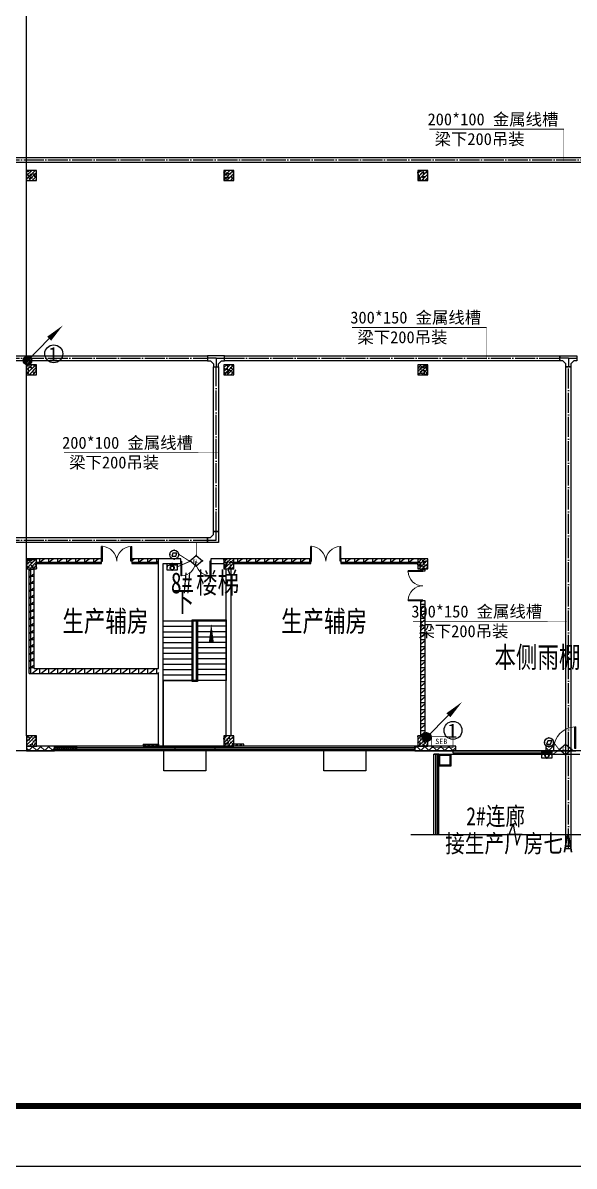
# Model space of a CAD drawing. Header units: millimetres. Extents: x -633009578 to 5705885, y -633235091 to 2571734.
# Drawn here: x 4127780 to 4155335, y 1835012 to 1892125 of the extents above; entities that cross this region are included whole.
import ezdxf
from ezdxf.enums import TextEntityAlignment as Align

# ---------------------------------------------------------------- set-up
doc = ezdxf.new("R2010")
doc.units = ezdxf.units.MM
doc.header["$LTSCALE"] = 1000
doc.header["$MEASUREMENT"] = 0
for name, pattern in [('DASH', [0.35, 0.25, -0.1]), ('DASHED2', [0.375, 0.25, -0.125]), ('DOTE', [2.4200000000000004, 2, -0.2, 0.02, -0.2])]:
    doc.linetypes.add(name, pattern=pattern)
doc.layers.get('0').update_dxf_attribs({"color": 9})
for name, color, linetype in [('3T_WOOD', 21, 'Continuous'), ('A-COLUM(柱)', 255, 'Continuous'), ('A-DI-S(箭头)', 76, 'Continuous'), ('A-DOOR(门）', 4, 'Continuous'), ('A-F-AREA(计算)', 5, 'Continuous'), ('A-FLOR(看线)', 8, 'Continuous'), ('A-HATH(填充)', 8, 'Continuous'), ('A-ROOF-G(钢构)', 25, 'Continuous'), ('A-STAR(楼梯)', 51, 'Continuous'), ('A-TEXT(房间)', 243, 'Continuous'), ('A-WALL(墙)', 255, 'Continuous'), ('A-WINDOW（窗）', 4, 'Continuous'), ('DIM_SYMB', 3, 'Continuous'), ('PUB_TEXT', 7, 'Continuous'), ('WALL', 9, 'Continuous'), ('电-弱电平面-箭头', 3, 'Continuous'), ('电-强电平面-线缆', 3, 'Continuous'), ('电-桥架', 4, 'Continuous'), ('设备-安防', 3, 'Continuous'), ('设备-箱柜', 3, 'Continuous'), ('院图签、封面151013$0$PUB_TITLE', 153, 'Continuous'), ('院图签、封面151013$0$图签文字', 4, 'Continuous')]:
    doc.layers.add(name, color=color, linetype=linetype)
doc.styles.add('_TCH', font='simhei.ttf', dxfattribs={"width": 0.75, "bigfont": 'hztxt.shx'})
doc.styles.add('_TCH_DIM', font='simhei.ttf', dxfattribs={"width": 0.8, "bigfont": 'hztxt.shx'})
doc.styles.add('_TEL_DIM', font='simhei.ttf', dxfattribs={"height": 3.5, "bigfont": 'HZTXT'})
doc.styles.add('ELEC-DIM', font='simhei.ttf')
doc.styles.add('IDQSTYLE', font='simhei.ttf', dxfattribs={"width": 0.707, "bigfont": 'hztxt.shx'})
doc.styles.add('TXT', font='simhei.ttf', dxfattribs={"width": 0.8, "bigfont": 'hztxt.shx'})
doc.styles.add('宋', font='simhei.ttf', dxfattribs={"width": 0.8})
doc.styles.add('院图签、封面151013$0$-宋体', font='simhei.ttf', dxfattribs={"width": 0.8})
pattern_1 = [(0, (1628470.737756166, 677977.5160347573), (0, 350), []), (37.875, (1628870.737756166, 677977.5160347573), (-169.61527734408, 218.0766567528281), []), (90, (1628870.737756166, 677977.5160347573), (-450, 2.755455298081545e-14), [])]
pattern_2 = [(45, (1628570.737756166, 677977.5160347573), (-100.0001016555733, 100.0001016555733), []), (135, (1628570.737756166, 677977.5160347573), (-100.0001016555733, -100.0001016555733), [])]
pattern_3 = [(45, (1628670.737756166, 677977.5160347573), (-200.0002033111466, 200.0002033111467), []), (135, (1628670.737756166, 677977.5160347573), (-200.0002033111467, -200.0002033111466), [])]

# ---------------------------------------------------------------- blocks, each defined once
blk = doc.blocks.new('*X130')
at = {"color": 0, "linetype": 'Continuous'}
for p, q in [((192.587376364835, 446.7215535232801), (193.8713933576327, 448.0055705160779)), ((192.6509968705344, 446.3609099602676), (194.2320369206452, 447.9419500103785)), ((192.6864539319484, 447.2448951591055), (193.3480517218074, 447.9064929489645)), ((192.7889704286661, 446.0746194496875), (194.5183274312254, 447.8039764522467)), ((192.9823694457329, 445.8437543980423), (194.7491924828706, 447.61057743518)), ((193.2275231399996, 445.664644023597), (194.9283028573159, 447.3654237409133)), ((193.5311577474, 445.5440145622856), (195.0489323186273, 447.0617891335129)), ((193.9202347052458, 445.5088274514194), (195.0841194294935, 446.6727121756671)), ((194.6075199946775, 445.7718486721392), (194.8210982087737, 445.9854268862354))]:
    blk.add_line(p, q, dxfattribs=at)
blk = doc.blocks.new('HC001441')
at = {"color": 0, "linetype": 'Continuous'}
blk.add_line((0, -0.05776119327242668), (3.105492900474815, 3.117216328523909), dxfattribs=at)
blk.add_lwpolyline([(3.105492900474815, 3.117216328523909, 0.8, 0, 0), (5.057392361378561, 5.003787405167827, 0, 0, 0)], format="xyseb", dxfattribs=at)
blk.add_circle((0, 0), 0.625, dxfattribs=at)
at = {"color": 0, "linetype": 'Continuous', "xscale": 0.5, "yscale": 0.5, "zscale": 0.5}
blk.add_blockref('*X130', (-96.91845018383279, -223.3780232566237), dxfattribs=at)
at = {"color": 0, "style": 'IDQSTYLE', "width": 0.7}
blk.add_attdef('PSFHATT', (7.057392361378561, -0.62500001), '', height=2.5, dxfattribs=at)
blk = doc.blocks.new('G$CF6649E20')
at = {"layer": '电-弱电平面-箭头', "color": 4}
blk.add_circle((1316.889421409462, 332.4712073528208), 448.9330526033001, dxfattribs=at)
at = {"layer": '电-弱电平面-箭头', "color": 4, "xscale": 350, "yscale": 350, "zscale": 350}
blk.add_blockref('HC001441', (0, 0), dxfattribs=at)
at = {"layer": '电-弱电平面-箭头', "color": 4, "style": '宋'}
blk.add_text('1', height=700, dxfattribs=at).set_placement((1046.360447603278, -30.60809063538909))
blk = doc.blocks.new('$equip$00002496')
for p, q in [((-0.3257586027029902, -0.01245651182034635), (-0.3257586027029902, -0.04339440534022287)), ((-0.3257586027029902, -0.04339440534022287), (-0.2349881161644589, -0.04339440534022287)), ((-0.2349881161644589, -0.07433229886373738), (-0.2349881161644589, -0.01245651182034635)), ((0.2318991003703559, -0.04339041039929725), (0.3257586027029902, -0.04343435477494495)), ((0.2318995781242847, -0.07433229886373738), (0.2318995781242847, -0.01245651182034635)), ((0.3257586027029902, -0.01245651182034635), (0.3257586027029902, -0.04339440534022287))]:
    blk.add_line(p, q)
at = {"const_width": 0.04}
for points in [[(-0.3257569673587568, -0.01199135613933322), (-0.3257586027029902, -0.04339440534022287), (-0.2655665311758639, -0.04339440534022287)], [(-0.3257586027029902, -0.01209546335303457), (-0.3254450895765331, 0.007862924336222932), (-0.3246427298145136, 0.02099261244438821), (-0.3230396698054392, 0.03683146784896962), (-0.3200834360468434, 0.05640672732988605), (-0.3158846532169264, 0.07655434396292549), (-0.3114238906564424, 0.0934556857937423), (-0.3053167008911259, 0.1125148900100612), (-0.2961030303267762, 0.1360363546918961), (-0.2870512925146613, 0.1553192011742794), (-0.2776002755272202, 0.1727327617008996), (-0.2650090074748732, 0.1928330976625148), (-0.2480697203573072, 0.2158072831662139), (-0.2307201034273021, 0.2357486963155679), (-0.2183433735772269, 0.2482254943279258), (-0.2048552286432823, 0.2604362391903123), (-0.1911825684801443, 0.2715267914645665), (-0.1736025161517318, 0.2841171126310655), (-0.1547964517085347, 0.2957489191248897), (-0.1366549688245868, 0.3053642205159122), (-0.1125469685212011, 0.3159432491156622), (-0.09099250963481609, 0.3234552737812919), (-0.07185881528130267, 0.3286887830108753), (-0.0476470465073362, 0.3334767393171205), (-0.03344249982910696, 0.3353641694484395), (-0.01254353142576292, 0.33693107711224), (0.006284847928327508, 0.3371227143543365), (0.02112160998512991, 0.3364609976488282), (0.03364834297099151, 0.3353416012541857), (0.04427512355323415, 0.3339856622114894), (0.0514455190859735, 0.3328576949279523), (0.06296124946675263, 0.3306819992103556), (0.07295717955275904, 0.3284235992541653), (0.08476642325695138, 0.3253025975027413), (0.09841386118205264, 0.3210671038432338), (0.1073930458223913, 0.3179007922954042), (0.1189192084857496, 0.3133782735822024), (0.1273616340185981, 0.309727315147029), (0.1385068310191855, 0.3044504504359793), (0.1500006543647032, 0.2984373588406015), (0.1638636618590681, 0.2903635228794883), (0.1733825990086189, 0.2842636587374727), (0.1825355213950388, 0.2779405411420157), (0.1897162082022987, 0.2726458121323958), (0.1961934307328193, 0.2676024858810706), (0.2032832070399309, 0.2617741676658625), (0.2108134823647561, 0.2552078580083617), (0.217798692494398, 0.2487452608329477), (0.228148777372553, 0.2384502620334388), (0.2384204440459143, 0.2272843058126455), (0.2434306646027835, 0.2214536424435209), (0.2496786895935657, 0.2137899235021905), (0.2547404104698217, 0.2072320931656577), (0.2611980655201478, 0.1983612801268464), (0.2680283635418164, 0.1882836692966521), (0.2770073256251635, 0.1737512327563309), (0.2837973800196778, 0.1615835285520006), (0.2918694003747078, 0.1454322725621751), (0.2969779347913573, 0.1339993972869706), (0.3002692127192859, 0.126001952077786), (0.3046930583077483, 0.1142746343793988), (0.3092767016933067, 0.1005832550908963), (0.3129390048998175, 0.08807579556378187), (0.3161395389179233, 0.07547706223704154), (0.3186645603709621, 0.06388206950578024), (0.3211643142713001, 0.0500421286051278), (0.3228813630266814, 0.03809697220276576), (0.3240568224427989, 0.02762096420337912), (0.324859512373223, 0.01811108543552109), (0.3254132453730563, 0.00858592767326627), (0.3257090797560522, -0.00049248671712121), (0.3257832243107259, -0.007853463819628814), (0.3257586027029902, -0.01597356299680541)], [(0.2318995781242847, -0.04343435477494495), (0.3257586027029902, -0.04343435477494495), (0.3257689946476603, -0.01254634189172066)]]:
    blk.add_lwpolyline(points, dxfattribs=at)
blk.add_lwpolyline([(-0.2349881161644589, -0.04339440534022287), (-0.234988116149907, -0.07433229886373738, 0.0182959325663468), (-0.2341963414801285, -0.09596305228842539, 0.02057100331636309), (-0.2314330486115068, -0.1200309692394512, 0.01615663239953969), (-0.2279163057246478, -0.1385404972170363, 0.01693810384346652), (-0.2229987668251852, -0.1574872628661979, 0.01329564042987737), (-0.2183254288102034, -0.1718583239271538, 0.01774370437729911), (-0.2109808493987657, -0.190436463271908, 0.01810240356969195), (-0.202383055788232, -0.2083190727098554, 0.02333614132905712), (-0.1896684531238861, -0.229968408079003, 0.02044170027676835), (-0.1774249378067907, -0.2471703877454274, 0.01989766451918913), (-0.1643957158521516, -0.2626632182400499, 0.02937469172712198), (-0.1439065932936501, -0.2826519741392985, 0.02046687747088341), (-0.1288843219663249, -0.2946362194343237, 0.01994697534980988), (-0.1136344562692102, -0.3049034932155337, 0.02634036321689085), (-0.09301181325281505, -0.3161697710966109, 0.02276514568385508), (-0.07478138820442837, -0.3239164370424987, 0.02206410967143575), (-0.05684026748349424, -0.3297063967147551, 0.0175610551311905), (-0.04245622256712522, -0.3331187941075768, 0.01884926235006773), (-0.02688140393001959, -0.3356341081016581, 0.02667427645081797), (-0.004813117921003141, -0.3371611547772773, 0.02406458763464014), (0.01513338900986128, -0.3365152710211987, 0.01749181383793592), (0.02959480640129186, -0.334837958071148, 0.02217984979833747), (0.04783707972092088, -0.3312386844263528, 0.01670575936897621), (0.06151090867933817, -0.3274165873117454, 0.0217722080425489), (0.0790706878178753, -0.3210165422860882, 0.03374751034879078), (0.1057169104751665, -0.3077975864252949, 0.02730692637543976), (0.1266723583685234, -0.2939906737810816, 0.03748691983271558), (0.1535541368793929, -0.2707855348744488, 0.02366876899911156), (0.1697097239521099, -0.2529639476961165, 0.02463610663642848), (0.1846068157610716, -0.2329478090214252, 0.02205649491069121), (0.1970839504210744, -0.2124338016146794, 0.01935462041009298), (0.206340296252165, -0.1939205355338345, 0.01688452340010287), (0.2137288127123611, -0.1760053912075819, 0.01966230157732925), (0.2205645790236304, -0.1552443572727498, 0.01731440631145223), (0.2255364213342546, -0.135285412416124, 0.01765737348860424), (0.2290203964221291, -0.1154880664689699, 0.01633418443731503), (0.2311199677496916, -0.09579652929824078, 0.01862757118903319), (0.2318995781388367, -0.07433229886373738, -0.000472708372486724), (0.2318995781242847, -0.05279222321769339, 0.0004727079955161621), (0.2318995781242847, -0.03244852855277713, -0.0004727079955161849), (0.2318995781242847, -0.01245341187313898, 0.0193493677842396), (0.2310570476547582, 0.009855565578618553, 0.01770133877692018), (0.2286674682109151, 0.03113219686929369, 0.0176091688965659), (0.2250366548687452, 0.05081065330523415, 0.01973381331635689), (0.2191032464616001, 0.07337515754625201, 0.01545712335130221), (0.2136441482725786, 0.08944355720814201, 0.01638136793352114), (0.2064366456615971, 0.1069191381830024, 0.01889577194154605), (0.1974724603933282, 0.124934014853352, 0.01460926708694749), (0.1893017992697423, 0.1389198372235114, 0.01834707667655943), (0.1788048267626436, 0.154441256672726, 0.01802701254956099), (0.1670945117075462, 0.16930223901727, 0.01918510430489061), (0.1545159021334257, 0.1830286705735489, 0.02609018841368346), (0.1355203122220701, 0.2003201775660273, 0.02726780140366601), (0.1154953059740365, 0.2149753960547969, 0.02826022181265756), (0.09302354548708536, 0.2278643579738855, 0.01768013504660025), (0.07947741153475363, 0.2340587330181734, 0.02983831462154809), (0.05467275061528198, 0.242662508819194, 0.03688840652984774), (0.02498369276872836, 0.248695417874842, 0.03132680170442304), (-0.00154426900553517, 0.2503981151239714, 0.02152297382195137), (-0.01876981760142371, 0.249681544064515, 0.02781603352576516), (-0.04232023857184686, 0.2463571927401063, 0.02781924796867374), (-0.06450405267241877, 0.2406578850968799, 0.01792787672923883), (-0.07963114288577344, 0.2352566086992738, 0.0262865457487697), (-0.09992356615839526, 0.2259165745053906, 0.02119287732084118), (-0.11706115740526, 0.2159602789688506, 0.0171568808815843), (-0.1294802093179896, 0.207409261194698, 0.02416187819285423), (-0.1477007803769084, 0.1925049077508447, 0.02878934091920857), (-0.167043774476042, 0.1729245897222427, 0.01847703741819992), (-0.1794630369258812, 0.1577163090223621, 0.0213830109619632), (-0.1916570924367988, 0.1400851354956103, 0.01760758065260107), (-0.2016330892802216, 0.1229453873020248, 0.01681983214104903), (-0.2093724703590851, 0.1072558663363452, 0.01906551868470904), (-0.2177670299279271, 0.08662868678948143, 0.01663457793315364), (-0.2233549865341047, 0.06948587926308392, 0.01199850358657596), (-0.227126173209399, 0.05518552293506218, 0.01921348092443342), (-0.2312853431794792, 0.03417440378689207, 0.0129120010522256), (-0.2334025729942368, 0.01812716938002268, 0.01673519548586339), (-0.2347496548027266, -0.0005786718757008202, 0.009174826161293947), (-0.2349881161644589, -0.01245651182034635, 0.0008621608417457901), (-0.2349881161644589, -0.04339440534022287), (-0.2961449461872689, -0.04339440534022287, 56.79143426085979)], format="xyb", dxfattribs=at)
for centre, major_axis, ratio, start_param, end_param in [((0, -0.007853463819628814), (-5.946726671962764e-16, 0.3450403896201966), 0.944188663444044, 4.700094459124145, 7.866276155235024), ((-0.00154426900553517, -0.01245651181670837), (0, 0.2628546269403538), 0.8881100928804517, 4.71238898038469, 7.853981633974483), ((-0.00154426900553517, -0.07433229886373738), (0, -0.2628546269403538), 0.8881100928804517, 4.71238898038469, 7.853981633974483)]:
    blk.add_ellipse(centre, major_axis=major_axis, ratio=ratio, start_param=start_param, end_param=end_param)
for p in [(0, 0.3371869258007791), (-0.3257586027029902, -0.04339440534022287), (0, -0.3371811744327715), (0.3256694684678223, -0.04536965262741433)]:
    blk.add_point(p)
at = {"color": 7, "style": '_TEL_DIM', "flags": 1}
blk.add_attdef('A', text='', height=2e-05, dxfattribs=at).set_placement((0, 0), align=Align.MIDDLE_CENTER)
blk = doc.blocks.new('$equip$00002617')
for p, q in [((0.6250151190488396, 0.4150200000058248), (-0.6249848809511604, 0.4150200000058248)), ((-0.6249848809511604, 0.4150200000058248), (-0.6249848809511604, -0.4149799999959214)), ((-0.6249848809511604, 0.2150200000050972), (0.3250151190459292, 0.2150200000050972)), ((0.3250151190459292, 0.2150200000050972), (0.6250151190488396, 0.07502000000567932)), ((0.6250151190488396, -0.4149799999959214), (0.6250151190488396, 0.4150200000058248)), ((-0.6249848809511604, -0.4149799999959214), (0.6250151190488396, -0.4149799999959214))]:
    blk.add_line(p, q)
at = {"linetype": 'Continuous', "const_width": 0.04}
blk.add_lwpolyline([(-0.6249848809511604, 0.4150200000058248), (0.6250151190488396, 0.4150200000058248), (0.6250151190488396, -0.4149799999959214), (-0.6249848809511604, -0.4149799999959214)], close=True, dxfattribs=at)
at = {"color": 1}
for p in [(-0.6249848809511604, 2.000000495172571e-05), (1.51190488395514e-05, 0.4150200000058248), (0.6250151190488396, 2.000000495172571e-05), (0.01750438004455646, -0.4149799999959214)]:
    blk.add_point(p, dxfattribs=at)
at = {"color": 7, "style": '_TEL_DIM', "flags": 1}
blk.add_attdef('A', text='', height=2.5e-05, dxfattribs=at).set_placement((0, 0), align=Align.MIDDLE_CENTER)
blk = doc.blocks.new('A$C40EF29F0')
for name, p, xscale, yscale, zscale in [('$equip$00002617', (257.9972608285025, 173.994528161973), 400, 400, 400), ('$equip$00002496', (256.1213830718771, 133.3334205766732), 315, 315, 315)]:
    blk.add_blockref(name, p, dxfattribs=dict(xscale=xscale, yscale=yscale, zscale=zscale))
blk = doc.blocks.new('$equip$00002620')
for p, q in [((-0.1058179566880426, 0.1152844922435179), (-0.1858179566897888, -0.1047155077576463)), ((0.1624100250937772, 0.1152844922435179), (-0.1058179566880426, 0.1152844922435179)), ((0.08241002509203099, -0.1047155077576463), (0.1624100250937772, 0.1152844922435179)), ((-0.1858179566897888, -0.1047155077576463), (0.08241002509203099, -0.1047155077576463))]:
    blk.add_line(p, q)
at = {"const_width": 0.04}
blk.add_lwpolyline([(-0.2999925000021904, 9.999999747378752e-06, 1), (0.3000075000036304, 9.999999747378752e-06, 0.9999999999999999), (-0.2999925000021904, 9.999999747378752e-06, 1)], format="xyb", dxfattribs=at)
blk.add_circle((7.500000720028765e-06, 9.999999747378752e-06), 0.3000000000001062)
at = {"color": 1}
for p in [(-0.2999924999985524, 9.999999747378752e-06), (7.500000720028765e-06, 0.3000099999990198), (0.3000075000036304, 9.999999747378752e-06), (7.500000720028765e-06, -0.299989999999525)]:
    blk.add_point(p, dxfattribs=at)
at = {"color": 7, "style": '_TEL_DIM', "flags": 1}
blk.add_attdef('A', text='', height=2.5e-05, dxfattribs=at).set_placement((0, 0), align=Align.MIDDLE_CENTER)
blk = doc.blocks.new('$equip$00002474')
for p, q in [((-0.519992380955955, 1.000000338535756e-05), (7.619048119522631e-06, 0.4400100000020757)), ((7.619048119522631e-06, -0.4399899999989429), (-0.519992380955955, 1.000000338535756e-05)), ((7.619048119522631e-06, 0.4400100000020757), (0.5200076190521941, 1.000000338535756e-05)), ((0.5200076190521941, 1.000000338535756e-05), (7.619048119522631e-06, -0.4399899999989429))]:
    blk.add_line(p, q)
at = {"const_width": 0.04}
blk.add_lwpolyline([(7.619048119522631e-06, 0.4400100000020757), (-0.519992380955955, 1.000000338535756e-05), (7.619048119522631e-06, -0.4399899999989429), (0.5200076190521941, 1.000000338535756e-05), (7.619048119522631e-06, 0.4400100000020757), (-0.519992380955955, 1.000000338535756e-05)], dxfattribs=at)
for p in [(-0.519992380955955, 1.000000338535756e-05), (7.619048119522631e-06, 0.4400100000020757), (0.5200076190521941, 1.000000338535756e-05), (7.619048119522631e-06, -0.4399899999989429)]:
    blk.add_point(p)
at = {"color": 7, "style": '_TEL_DIM'}
blk.add_attdef('$TEXT$', text='', height=0.3, dxfattribs=at).set_placement((0.02805548798642121, 0.01213281898526475), align=Align.MIDDLE_CENTER)
at = {"color": 7, "style": '_TEL_DIM', "flags": 1}
blk.add_attdef('A', text='', height=2e-05, dxfattribs=at).set_placement((0, 0), align=Align.MIDDLE_CENTER)
blk = doc.blocks.new('建筑图框_A1')
at = {"layer": '院图签、封面151013$0$PUB_TITLE'}
blk.add_lwpolyline([(0, 0), (84100, 0), (84100, 59400), (0, 59400)], close=True, dxfattribs=at)
at = {"layer": '院图签、封面151013$0$PUB_TITLE', "const_width": 100}
blk.add_lwpolyline([(2500, 1000), (83100, 1000), (83100, 58400), (2500, 58400)], close=True, dxfattribs=at)
at = {"layer": '院图签、封面151013$0$图签文字', "color": 6, "style": '院图签、封面151013$0$-宋体'}
for tag, height, width, p in [('工程主持人', 400, 0.7999999999883585, (79990.91196859907, 29505.93707200652)), ('审定', 400, 0.7999999999883585, (79990.91196859907, 28705.93707200605)), ('审核', 400, 0.7999999999883585, (79990.91196859907, 27905.93707200559)), ('专业负责人', 400, 0.7999999999883585, (79990.91196859907, 27105.93707200512)), ('校对', 400, 0.7999999999883585, (79990.91196859907, 26305.93707200466)), ('设计', 400, 0.7999999999883585, (79990.91196859907, 25505.93707200419)), ('方案设计人', 400, 0.7999999999883585, (79990.91196859907, 24706.79438478127)), ('工程编号', 300, 0.7000000000116415, (81000.00416498398, 8700.424278954277)), ('版次', 300, 0.7000000000116415, (78738.08139540046, 3005.726258059498)), ('日期', 300, 0.7000000000116415, (82038.0813954557, 3000.226258123759)), ('图号', 200, 0.7000000000116415, (82538.08139542397, 2400.075247410685)), ('比例', 300, 0.7000000000116415, (78738.08139537089, 2200.188802679535)), ('图号_X施', 300, 0.7000000000116415, (81538.08139540977, 2200.188802651362)), ('图号_总数', 200, 0.7000000000116415, (82538.08139541186, 2000.075247410219))]:
    blk.add_attdef(tag, text='', height=height, dxfattribs=dict(at, width=width)).set_placement(p, align=Align.MIDDLE_CENTER)
at = {"layer": '院图签、封面151013$0$图签文字', "color": 6, "style": '院图签、封面151013$0$-宋体', "width": 0.7}
for tag, p in [('建设单位_001', (80935.88661794258, 7446.21079580821)), ('工程名称_001', (80933.52706738078, 6045.368099178996)), ('图名_001', (79742.88288308708, 4059.656552180292))]:
    blk.add_attdef(tag, p, '', height=300, dxfattribs=at)
blk = doc.blocks.new('HC001524')
at = {"color": 0, "linetype": 'Continuous', "const_width": 0.3}
blk.add_lwpolyline([(5, 2.5), (-5, 2.5), (-5, -2.5), (5, -2.5)], close=True, dxfattribs=at)
at = {"color": 0, "style": 'IDQSTYLE', "width": 0.7}
for tag, p in [('AF', (-1.5, -1.25)), ('PSFHATT', (7, -2.5))]:
    blk.add_attdef(tag, p, '', height=2.5, dxfattribs=at)
blk = doc.blocks.new('$DorLib2D$00000002')
for p, q in [((-0.5, -5.684341886080802e-17), (-0.5000000000000007, 0.4875)), ((-0.4750000000000007, 0.4875), (-0.5000000000000007, 0.4875)), ((-0.475, -2.842170943040401e-17), (-0.4750000000000007, 0.4875)), ((0.475, -2.842170943040401e-17), (0.4750000000000007, 0.4875)), ((0.4750000000000007, 0.4875), (0.5000000000000007, 0.4875)), ((0.5, -5.684341886080802e-17), (0.5000000000000007, 0.4875)), ((-0.5, -5.684341886080802e-17), (-0.475, -2.842170943040401e-17)), ((0.5, -5.684341886080802e-17), (0.475, -2.842170943040401e-17))]:
    blk.add_line(p, q)
at = {"lineweight": 13}
for centre, start, end in [((-0.4875, -4.263256414560601e-17), 0, 88.53071641864632), ((0.4875, -4.263256414560601e-17), 91.4692835813537, 180)]:
    blk.add_arc(centre, 0.4875, start, end, dxfattribs=at)
blk = doc.blocks.new('$WINLIB2D$00000001')
at = {"color": 0}
for points in [[(-0.4999999999999964, 0.5000000000000142), (-0.4999999999999964, -0.4999999999999858)], [(-0.4999999999999964, 0.5000000000000142), (0.5000000000000036, 0.5000000000000142)], [(0.5000000000000036, -0.4999999999999858), (0.5000000000000036, 0.5000000000000142)], [(0.5000000000000036, 0.1666666666666714), (-0.4999999999999964, 0.1666666666666714)], [(0.5000000000000036, -0.1666666666666572), (-0.4999999999999964, -0.1666666666666572)], [(-0.4999999999999964, -0.4999999999999858), (0.5000000000000036, -0.4999999999999858)]]:
    blk.add_lwpolyline(points, dxfattribs=at)
blk = doc.blocks.new('$DorLib2D$00000001')
for p, q in [((0.45, 0.9750000000000001), (0.5000000000000002, 0.9750000000000001)), ((0.45, 0), (0.45, 0.9750000000000001)), ((0.5, 0), (0.5, 0.9750000000000001)), ((0.5, 0), (0.45, 0))]:
    blk.add_line(p, q)
at = {"lineweight": 13}
blk.add_arc((0.475, 0), 0.975, 91.4692835813538, 180, dxfattribs=at)
blk = doc.blocks.new('$DorLib2D$00000126')
at = {"color": 0, "linetype": 'Continuous'}
for p, q in [((-0.5319999999956053, 0.5), (-0.5319999999956053, 0.900000000000091)), ((0.5320000000047003, 0.900000000000091), (0.5320000000047003, 0.5000000000002274))]:
    blk.add_line(p, q, dxfattribs=at)
at = {"color": 0, "linetype": 'DASH'}
for p, q in [((-0.5319999999956053, 0.900000000000091), (0.5320000000047003, 0.900000000000091)), ((-0.5319999999956053, 0.5), (0.5320000000047003, 0.5000000000002274))]:
    blk.add_line(p, q, dxfattribs=at)
blk = doc.blocks.new('$TCHSYS$WIN2D')
for p, q in [((-0.5, 0.5), (0.5, 0.5)), ((-0.5, 0.5), (-0.4999999999999999, -0.5)), ((0.5, 0.5), (0.4999999999999998, -0.5)), ((0.5, 0.1666666666666666), (-0.5, 0.1666666666666666)), ((0.5, -0.1666666666666667), (-0.5, -0.1666666666666667)), ((-0.4999999999999999, -0.5), (0.5, -0.5))]:
    blk.add_line(p, q)
blk = doc.blocks.new('_FZH')
h = blk.add_hatch()
h.set_pattern_fill('钢筋混凝土', color=256, scale=0.1, style=0)
h.set_pattern_definition([(45, (0, 0), (-0.1767766952966369, 0.1767766952966369), []), (50, (0, 0), (0.7172601826007535, -0.06275213498259512), [0.07500000000000001, -0.8250000000000001]), (355, (0, 0), (-0.138751333613, 0.7521921337000119), [0.06, -0.66]), (100.4514, (0.05977168000000001, -0.00522934), (0.5785093817140216, 0.6894395420609536), [0.06374019, -0.701142112]), (46.1842, (0, 0.2), (1.067241048625645, -0.1655190143290181), [0.1125, -1.2375]), (96.6356, (0.088936745, 0.186206693), (0.9346627055487033, 0.9741178709004418), [0.095610288, -1.051713]), (351.1842, (0, 0.2), (0.9346619451336272, 0.9741186009253247), [0.09000000000000001, -0.9900000000000001]), (21, (0.1, 0.15), (0.5969070521184617, -0.4026188906653388), [0.07500000000000001, -0.8250000000000001]), (326, (0.1, 0.15), (0.2433153319215824, 0.7251500450468529), [0.06, -0.66]), (71.4514, (0.149742233, 0.116448394), (0.84022262858149, 0.3225304967099524), [0.06374019, -0.701142112]), (37.50000000000001, (0, 0), (0.01215985531729062, 0.3328938538313115), [0, -0.652, 0, -0.67, 0, -0.6625000000000001]), (7.499999999999999, (0, 0), (0.2630695374421486, 0.3944117118823603), [0, -0.382, 0, -0.637, 0, -0.2525]), (-32.5, (-0.223, 0), (0.533822436172409, -0.02255487173437976), [0, -0.25, 0, -0.78, 0, -1.035]), (-42.5, (-0.323, 0), (0.5831861693423862, 0.1001049823323177), [0, -0.325, 0, -0.518, 0, -0.735])])
h.paths.add_polyline_path([(-0.5, -0.5), (0.5, -0.5), (0.5, 0.5), (-0.5, 0.5)])
blk.add_lwpolyline([(-0.5, -0.5), (0.5, -0.5), (0.5, 0.5), (-0.5, 0.5)], close=True)

msp = doc.modelspace()

# ---------------------------------------------------------------- hatches: boundary and pattern name
at = {"layer": '3T_WOOD'}
h = msp.add_hatch(dxfattribs=at)
h.set_pattern_fill('ANSI31', color=256, scale=50)
h.set_pattern_definition([(45, (2939028.65830355, 677977.51603476), (-56.1266007566822, 56.12660075668221), [])])
h.paths.add_polyline_path([(4129369.277581899, 1855999.596922419), (4130469.277581899, 1855999.596922419), (4130469.277581899, 1855759.596922419), (4129369.277581899, 1855759.596922419)])
at = {"layer": 'A-HATH(填充)'}
h = msp.add_hatch(dxfattribs=at)
h.set_pattern_fill('空心砖', color=256, scale=100, style=0)
h.set_pattern_definition(pattern_1)
h.paths.add_polyline_path([(4128469.256591875, 1865349.596922424), (4128469.256591875, 1865109.596922477), (4131719.256592124, 1865109.596922386), (4131719.256592124, 1865349.596922414)])
h = msp.add_hatch(dxfattribs=at)
h.set_pattern_fill('空心砖', color=256, scale=100, style=0)
h.set_pattern_definition(pattern_1)
h.paths.add_polyline_path([(4134559.256591854, 1865349.596922424), (4133219.256592124, 1865349.596922401), (4133219.256592124, 1865109.596922373), (4134559.256591854, 1865109.596922424)])
h = msp.add_hatch(dxfattribs=at)
h.set_pattern_fill('空心砖', color=256, scale=100, style=0)
h.set_pattern_definition(pattern_1)
h.paths.add_polyline_path([(4138319.256591694, 1865349.596922308), (4138319.256591694, 1865109.596922308), (4142169.256592124, 1865109.596922296), (4142169.256592124, 1865349.596922312)])
h = msp.add_hatch(dxfattribs=at)
h.set_pattern_fill('空心砖', color=256, scale=100, style=0)
h.set_pattern_definition(pattern_1)
h.paths.add_polyline_path([(4147519.256591875, 1865109.596922308), (4147519.256591875, 1865349.596922304), (4143669.256591615, 1865349.596922312), (4143669.256591615, 1865109.596922296)])
h = msp.add_hatch(dxfattribs=at)
h.set_pattern_fill('空心砖', color=256, scale=100, style=0)
h.set_pattern_definition(pattern_1)
h.paths.add_polyline_path([(4128339.25659199, 1864849.596922424), (4128099.256592074, 1864849.596922424), (4128099.256592073, 1859629.596922464), (4128339.25659199, 1859869.596922465)])
h = msp.add_hatch(dxfattribs=at)
h.set_pattern_fill('空心砖', color=256, scale=100, style=0)
h.set_pattern_definition(pattern_1)
h.paths.add_polyline_path([(4147889.256591846, 1864849.596922424), (4147649.256591846, 1864849.596922424), (4147649.256591844, 1864749.596922615), (4147889.256591845, 1864749.596922615)])
h = msp.add_hatch(dxfattribs=at)
h.set_pattern_fill('空心砖', color=256, scale=100, style=0)
h.set_pattern_definition(pattern_1)
h.paths.add_polyline_path([(4147649.256591873, 1856499.596922424), (4147889.256591873, 1856499.596922424), (4147889.25659185, 1863249.596922107), (4147649.256591849, 1863249.596922107)])
h = msp.add_hatch(dxfattribs=at)
h.set_pattern_fill('空心砖', color=256, scale=100, style=0)
h.set_pattern_definition(pattern_1)
h.paths.add_polyline_path([(4128339.25659199, 1859869.596922465), (4128099.256592073, 1859629.596922464), (4134559.256591843, 1859629.596922464), (4134639.256591851, 1859749.596922451), (4134559.256591855, 1859869.596922465)])
h = msp.add_hatch(dxfattribs=at)
h.set_pattern_fill('多孔材料', color=256, scale=100, style=0)
h.set_pattern_definition(pattern_3)
h.paths.add_polyline_path([(4127969.256591875, 1855759.596922424), (4129369.277582115, 1855759.596922426), (4129369.277582115, 1855999.596922424), (4127969.256591875, 1855999.596922424)])
h = msp.add_hatch(dxfattribs=at)
h.set_pattern_fill('多孔材料', color=256, scale=50, style=0)
h.set_pattern_definition(pattern_2)
h.paths.add_polyline_path([(4133799.256591826, 1855999.596922424), (4134559.256591854, 1855999.596922424), (4134559.256591854, 1856099.596922424), (4133799.256591826, 1856099.596922424)])
h = msp.add_hatch(dxfattribs=at)
h.set_pattern_fill('多孔材料', color=256, scale=50, style=0)
h.set_pattern_definition(pattern_2)
h.paths.add_polyline_path([(4138819.256591721, 1856099.596922497), (4138319.256591707, 1856099.596922497), (4138319.256591707, 1855999.596922497), (4138819.256591721, 1855999.596922497)])
h = msp.add_hatch(dxfattribs=at)
h.set_pattern_fill('多孔材料', color=256, scale=100, style=0)
h.set_pattern_definition(pattern_3)
h.paths.add_polyline_path([(4147369.277582115, 1855759.596922426), (4149419.263797833, 1855759.596922426), (4149419.263797833, 1855999.596922423), (4147369.277582115, 1855999.596922423)])
h = msp.add_hatch(dxfattribs=at)
h.set_pattern_fill('多孔材料', color=256, scale=100, style=0)
h.set_pattern_definition(pattern_3)
h.paths.add_polyline_path([(4153919.263797324, 1855759.596922425), (4154319.263797324, 1855759.596922425), (4154319.263797324, 1855999.596922423), (4153919.263797324, 1855999.596922423)])

# ---------------------------------------------------------------- linework, layer by layer
at = {"layer": '3T_WOOD'}
msp.add_lwpolyline([(4129369.277581899, 1855999.596922419), (4130469.277581899, 1855999.596922419), (4130469.277581899, 1855759.596922419), (4129369.277581899, 1855759.596922419)], close=True, dxfattribs=at)
at = {"layer": 'A-DI-S(箭头)'}
msp.add_lwpolyline([(4147169.256591874, 1851571.776073768), (4152088.006591874, 1851571.776073766), (4152279.090964864, 1852096.776073766), (4152464.234294607, 1851046.776073766), (4152650.506591874, 1851571.776073765), (4157569.256591874, 1851571.776073763)], dxfattribs=at)
at = {"layer": 'A-DOOR(门）'}
for p, q in [((4149419.263797648, 1855759.596922424), (4153919.263797648, 1855759.596922424)), ((4154319.26379746, 1855759.596922423), (4155419.26379746, 1855759.596922423))]:
    msp.add_line(p, q, dxfattribs=at)
at = {"layer": 'A-F-AREA(计算)'}
msp.add_lwpolyline([(4060729.234130392, 1991839.59697076), (4195009.234130392, 1991839.59697076), (4195009.234130392, 1855759.59697076), (4060729.234130392, 1855759.59697076)], close=True, dxfattribs=at)
at = {"layer": 'A-FLOR(看线)'}
for points in [[(4127969.256591875, 1856499.596923012), (4127969.256591875, 1923699.596923012)], [(4136919.25634344, 1855759.594804763), (4136919.256837522, 1854759.594804774), (4134819.256550188, 1854759.594804763), (4134819.257044271, 1855759.594804763)], [(4144919.256345083, 1855759.602861387), (4144919.256839165, 1854759.602861398), (4142819.256344574, 1854759.602861387), (4142819.256838656, 1855759.602861387)], [(4149119.263797648, 1855599.596922425), (4155619.263797651, 1855599.596922425)]]:
    msp.add_lwpolyline(points, dxfattribs=at)
at = {"layer": 'A-ROOF-G(钢构)'}
for points in [[(4148569.263797648, 1855599.596922425), (4149169.263797648, 1855599.596922425), (4149169.263797648, 1854999.596922425), (4148569.263797648, 1854999.596922425)], [(4148619.263797648, 1855549.596922425), (4149119.263797648, 1855549.596922425), (4149119.263797648, 1855049.596922425), (4148619.263797648, 1855049.596922425)]]:
    msp.add_lwpolyline(points, close=True, dxfattribs=at)
at = {"layer": 'A-STAR(楼梯)'}
for p, q in [((4134799.256591858, 1859279.596922361), (4134799.256591858, 1862249.596922361)), ((4134799.256591858, 1862249.596922361), (4136239.256591883, 1862249.596922453)), ((4134799.256591858, 1861979.596922361), (4136239.256591883, 1861979.596922127)), ((4136239.256591897, 1859219.596922034), (4136239.256591897, 1862309.596922325)), ((4136239.256591897, 1862309.596922325), (4137949.256591858, 1862309.596922361)), ((4136299.256591858, 1859279.596922361), (4136299.256591858, 1862249.596922361)), ((4136299.256591897, 1859279.596922034), (4136299.256591897, 1862249.596922325)), ((4136299.256591897, 1862249.596922325), (4137949.256591858, 1862249.596922361)), ((4136449.256591858, 1862249.596922361), (4136299.256591858, 1862249.596922361)), ((4136449.256591858, 1862249.596922361), (4136449.256591858, 1859279.596922361)), ((4136509.256591836, 1862249.596922453), (4136449.256591858, 1862249.596922361)), ((4136449.256591858, 1862249.596922361), (4136449.256591778, 1859279.596922034)), ((4136509.256591858, 1862249.596922361), (4136449.256591858, 1862249.596922361)), ((4137949.256591858, 1862249.596922361), (4136509.256591836, 1862249.596922453)), ((4136509.256591858, 1862249.596922361), (4136509.25659194, 1859219.596922034)), ((4137949.256591858, 1861979.596922361), (4136509.256591843, 1861979.596922453)), ((4137949.256591858, 1862309.596922361), (4137949.256591858, 1862249.596922361)), ((4137949.256591858, 1862249.596922361), (4137949.256591858, 1859279.596922361)), ((4134799.256591858, 1861709.596922361), (4136239.256591883, 1861709.596922453)), ((4134799.256591858, 1861439.596922361), (4136239.256591883, 1861439.596922453)), ((4137949.256591858, 1861709.596922361), (4136509.256591851, 1861709.596922127)), ((4137949.256591858, 1861439.596922361), (4136509.256591858, 1861439.596922453)), ((4134799.256591858, 1861169.596922361), (4136239.256591883, 1861169.596922453)), ((4134799.256591858, 1860899.596922361), (4136239.256591883, 1860899.596922453)), ((4137949.256591858, 1861169.596922361), (4136509.256591866, 1861169.596922453)), ((4137949.256591858, 1860899.596922361), (4136509.256591873, 1860899.596922453)), ((4134799.256591858, 1860629.596922361), (4136239.256591883, 1860629.596922127)), ((4134799.256591858, 1860359.596922361), (4136239.256591883, 1860359.596922453)), ((4137949.256591858, 1860629.596922361), (4136509.256591881, 1860629.596922453)), ((4137949.256591858, 1860359.596922361), (4136509.256591888, 1860359.596922127)), ((4134799.256591858, 1860089.596922361), (4136239.256591883, 1860089.596922453)), ((4134799.256591858, 1859819.596922361), (4136239.256591883, 1859819.596922127)), ((4137949.256591858, 1860089.596922361), (4136509.256591895, 1860089.596922453)), ((4137949.256591858, 1859819.596922361), (4136509.256591902, 1859819.596922453)), ((4134799.256591858, 1859549.596922361), (4136239.256591883, 1859549.596922453)), ((4134799.256591858, 1859279.596922361), (4136239.256591883, 1859279.596922127)), ((4134799.256591858, 1859279.596922361), (4134799.256591858, 1855999.596922361)), ((4136239.256591883, 1859279.596922784), (4134799.256591858, 1859279.596922361)), ((4136509.25659194, 1859219.596922034), (4136239.256591897, 1859219.596922034)), ((4136449.256591778, 1859279.596922034), (4136299.256591897, 1859279.596922034)), ((4136449.256591712, 1859279.596922344), (4136299.256591579, 1859279.596922579)), ((4137949.256591858, 1859549.596922361), (4136509.25659191, 1859549.596922127)), ((4137949.256591858, 1859279.596922361), (4136509.256591917, 1859279.596922453)), ((4137949.256591858, 1859279.596922361), (4136509.256591918, 1859279.596922344)), ((4137949.256591913, 1856499.596921476), (4137949.256591858, 1859279.596922361)), ((4134799.256591858, 1855999.596922361), (4137819.256592103, 1855999.596922344))]:
    msp.add_line(p, q, dxfattribs=at)
at = {"layer": 'A-WALL(墙)'}
for p, q in [((4131719.256592124, 1865349.596922414), (4128469.256592103, 1865349.596922501)), ((4131719.256592124, 1865109.596922386), (4131719.256592124, 1865349.596922414)), ((4134559.256591854, 1865349.596922424), (4133219.256592124, 1865349.596922401)), ((4133219.256592124, 1865349.596922401), (4133219.256592124, 1865109.596922373)), ((4134559.256591855, 1859869.596922465), (4134559.256591855, 1865349.596922258)), ((4134559.256591854, 1865109.596922424), (4134559.256591854, 1865349.596922424)), ((4135669.256592124, 1865349.596922258), (4134559.256591855, 1865349.596922258)), ((4135669.256592124, 1865109.596922356), (4135669.256592124, 1865349.596922258)), ((4137819.256592103, 1865349.596921989), (4137169.256591615, 1865349.596922279)), ((4137169.256591615, 1865349.596922279), (4137169.256591615, 1865109.596922356)), ((4142169.256592124, 1865349.596922312), (4138319.256592103, 1865349.596922368)), ((4142169.256592124, 1865109.596922296), (4142169.256592124, 1865349.596922312)), ((4147519.256592103, 1865349.596922254), (4143669.256591615, 1865349.596922312)), ((4143669.256591615, 1865349.596922312), (4143669.256591615, 1865109.596922296)), ((4128099.256592073, 1859629.596922464), (4128099.256592069, 1864849.596922453)), ((4128339.25659199, 1859869.596922465), (4128339.256592036, 1864849.596922453)), ((4128469.256592103, 1865109.596922398), (4131719.256592124, 1865109.596922386)), ((4133219.256592124, 1865109.596922373), (4134559.256591854, 1865109.596922424)), ((4134799.256591854, 1859749.596922424), (4134799.25659186, 1865109.596922247)), ((4134799.25659186, 1865109.596922247), (4135669.256592124, 1865109.596922356)), ((4137169.256591615, 1865109.596922356), (4137819.256592103, 1865109.596922302)), ((4137949.256591883, 1856499.596921476), (4137949.256591889, 1864849.596922453)), ((4138189.2565919, 1856499.596921476), (4138189.256591843, 1864849.596922453)), ((4138319.256592103, 1865109.596922331), (4142169.256592124, 1865109.596922296)), ((4143669.256591615, 1865109.596922296), (4147519.256592103, 1865109.596922301)), ((4147649.256592352, 1864849.596922453), (4147649.256591844, 1864749.596922615)), ((4147649.256591844, 1864749.596922615), (4147889.256591845, 1864749.596922615)), ((4147889.256591845, 1864749.596922615), (4147889.2565921, 1864849.596922453)), ((4147889.25659185, 1863249.596922107), (4147649.256591849, 1863249.596922107)), ((4147649.256591849, 1863249.596922107), (4147649.256591856, 1856499.596922453)), ((4147889.256591877, 1856499.596922453), (4147889.25659185, 1863249.596922107)), ((4128099.256592073, 1859629.596922464), (4134559.256591843, 1859629.596922464)), ((4128339.25659199, 1859869.596922465), (4134559.256591855, 1859869.596922465)), ((4134559.256591854, 1855999.596922424), (4134559.256591843, 1859629.596922464)), ((4134799.256591854, 1855999.596922424), (4134799.256591854, 1859749.596922424)), ((4133799.256591826, 1856099.596922424), (4134559.256591854, 1856099.596922424)), ((4133799.256591826, 1856099.596922424), (4133799.256591826, 1855999.596922424)), ((4133799.256591826, 1855999.596922424), (4134559.256591854, 1855999.596922424)), ((4134559.256591854, 1856099.596922424), (4134559.256591854, 1855999.596922424)), ((4134559.256591854, 1855999.596922424), (4134799.256591854, 1855999.596922424)), ((4138819.256591721, 1856099.596922497), (4138319.256591707, 1856099.596922497)), ((4138819.256591721, 1855999.596922497), (4138319.256591707, 1855999.596922497)), ((4138819.256591721, 1855999.596922497), (4138819.256591721, 1856099.596922497)), ((4148329.263797648, 1855599.596922425), (4148569.263797648, 1855599.596922425)), ((4148329.263797648, 1851571.776073767), (4148569.263797648, 1851571.776073767))]:
    msp.add_line(p, q, dxfattribs=at)
at = {"layer": 'A-WINDOW（窗）'}
for p, q in [((4135369.256591694, 1855999.596922309), (4135369.256591694, 1855759.596922424)), ((4137369.256591694, 1855999.596922309), (4137369.256591694, 1855759.596922424))]:
    msp.add_line(p, q, dxfattribs=at)
msp.add_lwpolyline([(4130469.277581844, 1855999.596922417), (4130469.277581844, 1855759.596922417)], dxfattribs=at)
at = {"layer": 'DIM_SYMB'}
msp.add_lwpolyline([(4135549.256591858, 1862384.596922361, 0, 0, 0), (4135549.256591858, 1857639.596922361, 0, 0, 0), (4137199.256591858, 1857639.596922361, 0, 0, 0), (4137199.256591858, 1862114.596922361, 0, 240.0000000000001, 0), (4137199.256591858, 1861214.596922361, 0, 0, 0)], format="xyseb", dxfattribs=at)
at = {"layer": 'WALL'}
for p, q in [((4129369.277582115, 1855999.596922424), (4127969.256591875, 1855999.596922424)), ((4127969.256591875, 1855999.596922424), (4127969.256591875, 1855759.596922424)), ((4127969.256591875, 1855759.596922424), (4129369.277582115, 1855759.596922426)), ((4129369.277582115, 1855759.596922426), (4129369.277582115, 1855999.596922424)), ((4149419.263797833, 1855999.596922423), (4147369.277582115, 1855999.596922423)), ((4147369.277582115, 1855999.596922423), (4147369.277582115, 1855759.596922426)), ((4147369.277582115, 1855759.596922426), (4149419.263797833, 1855759.596922426)), ((4149419.263797833, 1855759.596922426), (4149419.263797833, 1855999.596922423)), ((4154319.263797324, 1855999.596922423), (4153919.263797324, 1855999.596922423)), ((4153919.263797324, 1855999.596922423), (4153919.263797324, 1855759.596922425)), ((4153919.263797324, 1855759.596922425), (4154319.263797324, 1855759.596922425)), ((4154319.263797324, 1855759.596922425), (4154319.263797324, 1855999.596922423))]:
    msp.add_line(p, q, dxfattribs=at)
at = {"layer": '电-强电平面-线缆', "color": 1, "linetype": 'Continuous'}
for points, const_width in [([(4136465.796013303, 1865487.895288449), (4136465.796013303, 1866179.5)], 30), ([(4136126.63750655, 1865221.512147839), (4135567.91850752, 1865582.219567243)], 45), ([(4136126.63750655, 1865221.512147839), (4135493.598173012, 1864948.986075953)], 45), ([(4154930.296013303, 1856071.395288449), (4154930.296013303, 1856763)], 30), ([(4154591.13750655, 1855805.012147839), (4154301.41850752, 1856196.719567243)], 45), ([(4154591.13750655, 1855805.012147839), (4154227.098173012, 1855563.486075953)], 45)]:
    msp.add_lwpolyline(points, dxfattribs=dict(at, const_width=const_width))
at = {"layer": '电-桥架', "color": 5, "linetype": 'DOTE', "ltscale": 0.5}
for p, q in [((4099992.836941677, 1885276.747359456), (4166563.324151149, 1885276.747359456)), ((4099992.836959659, 1875371.133198566), (4137012.825303873, 1875371.133198566)), ((4137437.825303873, 1875371.133198566), (4137012.825303873, 1875371.133198566)), ((4137437.825303873, 1875371.133198566), (4137862.825303873, 1875371.133198566)), ((4137437.825303873, 1875371.133198566), (4137437.82530311, 1874946.133198566)), ((4137862.825303873, 1875371.133198566), (4154619.709651445, 1875371.133198566)), ((4155044.709651445, 1875371.133198566), (4154619.709651445, 1875371.133198566)), ((4155044.709651445, 1875371.133198566), (4155469.709651445, 1875371.133198566)), ((4155044.709651445, 1875371.133198566), (4155044.709651478, 1874946.133198566)), ((4137437.825288324, 1866708.413784905), (4137437.82530311, 1874946.133198566)), ((4155044.709653353, 1850870.977254026), (4155044.709651478, 1874946.133198566)), ((4137437.825287561, 1866283.413784905), (4137437.825288324, 1866708.413784905)), ((4099992.836948086, 1866283.413784905), (4137012.825287561, 1866283.413784905)), ((4137012.825287561, 1866283.413784905), (4137437.825287561, 1866283.413784905))]:
    msp.add_line(p, q, dxfattribs=at)
at = {"layer": '电-桥架', "color": 9, "linetype": 'DASHED2', "ltscale": 0.5}
for p, q in [((4154619.709651445, 1875496.133198566), (4154619.709651446, 1875246.133198566)), ((4154919.709651478, 1874946.133198555), (4155169.709651478, 1874946.133198576))]:
    msp.add_line(p, q, dxfattribs=at)
at = {"layer": '电-桥架', "ltscale": 0.5}
for points in [[(4166563.324151149, 1885151.747359456), (4099992.836941678, 1885151.747359456), (4099992.836941677, 1885401.747359456), (4166563.324151148, 1885401.747359456)], [(4154619.709651446, 1875246.133198566), (4137862.825303874, 1875246.133198566), (4137862.825303873, 1875496.133198566), (4154619.709651445, 1875496.133198566)], [(4155169.709651478, 1874946.133198576), (4155169.709653353, 1850870.977254036), (4154919.709653353, 1850870.977254015), (4154919.709651478, 1874946.133198555)]]:
    msp.add_lwpolyline(points, dxfattribs=at)
for points in [[(4137012.825303874, 1875246.133198566), (4099992.83695966, 1875246.133198566), (4099992.836959659, 1875496.133198566), (4137012.825303873, 1875496.133198566)], [(4137012.825303873, 1875246.133198566), (4137162.825303873, 1875246.133198566), (4137312.82530338, 1875096.133198791), (4137312.825303111, 1874946.133198791), (4137562.825303111, 1874946.133198341), (4137562.82530338, 1875096.133198341), (4137712.825303873, 1875246.133198566), (4137862.825303873, 1875246.133198566), (4137862.825303874, 1875496.133198566), (4137012.825303874, 1875496.133198566)], [(4155469.709651446, 1875246.133198566), (4155319.709651446, 1875246.133198566), (4155169.709651466, 1875096.133198576), (4155169.709651478, 1874946.133198576), (4154919.709651478, 1874946.133198555), (4154919.709651466, 1875096.133198555), (4154769.709651446, 1875246.133198566), (4154619.709651446, 1875246.133198566), (4154619.709651445, 1875496.133198566), (4155469.709651445, 1875496.133198566)], [(4137562.825303111, 1874946.133198342), (4137562.825288325, 1866708.413784681), (4137312.825288325, 1866708.413785129), (4137312.825303111, 1874946.13319879)], [(4137012.825287561, 1866408.413784905), (4137162.825287561, 1866408.413784905), (4137312.825288055, 1866558.413785129), (4137312.825288325, 1866708.413785129), (4137562.825288325, 1866708.413784681), (4137562.825287337, 1866158.413784905), (4137012.825287562, 1866158.413784905)], [(4137012.825287562, 1866158.413784905), (4099992.836948087, 1866158.413784905), (4099992.836948086, 1866408.413784905), (4137012.825287561, 1866408.413784905)]]:
    msp.add_lwpolyline(points, close=True, dxfattribs=at)
at = {"layer": '设备-箱柜', "color": 6}
for points in [[(4154819.297405082, 1885221.135884663, 15, 15, 0), (4154819.297405082, 1886811.422783465, 15, 15, 0), (4154819.297405082, 1886811.422783465, 45, 45, 0), (4148094.367714658, 1886811.422783465, 45, 45, 0)], [(4150959.671474269, 1875321.171399294, 15, 15, 0), (4150959.671474269, 1876911.458298097, 15, 15, 0), (4150959.671474269, 1876911.458298097, 45, 45, 0), (4144234.741783845, 1876911.458298097, 45, 45, 0)], [(4137528.893568471, 1870654.549180444, 15, 15, 0), (4136555.139353252, 1870654.549180444, 15, 15, 0), (4136555.139353252, 1870654.549180444, 45, 45, 0), (4129830.209662827, 1870654.549180444, 45, 45, 0)], [(4154983.642218558, 1862225.796547186, 15, 15, 0), (4154009.888003338, 1862225.796547186, 15, 15, 0), (4154009.888003338, 1862225.796547186, 45, 45, 0), (4147284.958312914, 1862225.796547186, 45, 45, 0)]]:
    msp.add_lwpolyline(points, format="xyseb", dxfattribs=at)

# ---------------------------------------------------------------- block references
for p in [(4128010.032555836, 1875259.58242161), (4147963.090166297, 1856447.662088965)]:
    msp.add_blockref('G$CF6649E20', p)
at = {"layer": 'A-COLUM(柱)', "xscale": 500, "yscale": 500, "zscale": 500}
for p in [(4128219.256591875, 1884499.596922424), (4138069.256591875, 1884499.596922424), (4147769.256591875, 1884499.596922424), (4128219.256591875, 1874799.596922424), (4138069.256591875, 1874799.596922424), (4147769.256591875, 1874799.596922424), (4128219.256591875, 1865099.596922424), (4138069.256591694, 1865099.596922309), (4147769.256591875, 1865099.596922424), (4128219.256591875, 1856249.596922424), (4138069.256591694, 1856249.596922309), (4147769.256591875, 1856249.596922424)]:
    msp.add_blockref('_FZH', p, dxfattribs=at)
at = {"layer": 'A-DOOR(门）', "xscale": 1500, "yscale": 1500, "zscale": 1500}
msp.add_blockref('$DorLib2D$00000002', (4132469.256591867, 1865229.596922424), dxfattribs=at)
at = {"layer": 'A-DOOR(门）', "extrusion": (0, 0, -1), "xscale": -1500, "yscale": 1500, "zscale": 1500}
msp.add_blockref('$DorLib2D$00000002', (-4142919.256591867, 1865229.596922308), dxfattribs=at)
at = {"layer": 'A-DOOR(门）'}
for name, p, xscale, yscale, zscale, rotation in [('$DorLib2D$00000002', (4136419.256591911, 1865229.596922308), 1500, 1500, 1500, 180), ('$DorLib2D$00000001', (4154869.26379746, 1855879.596922423), 1100, 1100, 1100, 359.9999999999986), ('$DorLib2D$00000126', (4151669.263797648, 1855879.596922424), -4500, 240, 4500, 179.9999999999986)]:
    msp.add_blockref(name, p, dxfattribs=dict(at, xscale=xscale, yscale=yscale, zscale=zscale, rotation=rotation))
at = {"layer": 'A-DOOR(门）', "extrusion": (0, 0, -1), "xscale": 1500, "yscale": 1500, "zscale": 1500, "rotation": 270}
msp.add_blockref('$DorLib2D$00000002', (-4147769.256591875, 1863999.59692232), dxfattribs=at)
at = {"layer": 'A-WINDOW（窗）', "extrusion": (0, 0, -1), "yscale": 240}
for name, p, xscale, zscale, rotation in [('$TCHSYS$WIN2D', (-4138369.277581897, 1855879.596922424), -18000, 18000, 180.0000000000013), ('$WINLIB2D$00000001', (-4148449.263797648, 1853585.686498094), -4027.820848661475, 4027.820848661475, 270)]:
    msp.add_blockref(name, p, dxfattribs=dict(at, xscale=xscale, zscale=zscale, rotation=rotation))
at = {"layer": '设备-安防', "xscale": 750, "yscale": 750, "zscale": 750, "rotation": 180}
for p in [(4135343.889926195, 1865561.402216803), (4154077.389926195, 1856175.902216803)]:
    msp.add_blockref('$equip$00002620', p, dxfattribs=at)
at = {"layer": '设备-安防'}
ref = msp.add_blockref('$equip$00002474', (4136437.681155971, 1865244.394774598), dxfattribs=dict(at, xscale=607.5, yscale=607.5, zscale=607.5, rotation=180))
ref.add_attrib('$TEXT$', 'EL', dxfattribs={"layer": '0', "color": 7, "height": 182.25, "style": '_TEL_DIM'}).set_placement((4136420.63744717, 1865237.024087113), align=Align.MIDDLE_CENTER)
at = {"layer": '设备-安防', "xscale": -1}
for p in [(4135501.60148146, 1864772.197255815), (4154235.10148146, 1855386.697255815)]:
    msp.add_blockref('A$C40EF29F0', p, dxfattribs=at)
at = {"layer": '设备-安防'}
ref = msp.add_blockref('$equip$00002474', (4154902.181155971, 1855827.894774598), dxfattribs=dict(at, xscale=607.5, yscale=607.5, zscale=607.5, rotation=180))
ref.add_attrib('$TEXT$', 'EL', dxfattribs={"layer": '0', "color": 7, "height": 182.25, "style": '_TEL_DIM'}).set_placement((4154885.13744717, 1855820.524087113), align=Align.MIDDLE_CENTER)
at = {"layer": '设备-箱柜', "xscale": 2.999999999999995, "yscale": 2.999999999999995}
msp.add_blockref('建筑图框_A1', (4008204.699681385, 1835011.976810416, 3.999999999999989e-08), dxfattribs=at)
at = {"layer": '设备-箱柜'}
ref = msp.add_blockref('HC001524', (4148747.142425789, 1856193.119638839), dxfattribs=dict(at, xscale=-107.52, yscale=107.52, zscale=107.52, rotation=180))
ref.add_attrib('AF', 'SEB', (4148390.330277742, 1856095.606580266), dxfattribs={"layer": '0', "color": 0, "height": 268.8, "style": 'ELEC-DIM'})

# ---------------------------------------------------------------- texts
at = {"layer": 'A-TEXT(房间)'}
for s, height, style, width, p in [('楼梯', 1050, '_TCH', 0.75, (4136439.143233176, 1863623.295721537)), ('8#', 1050, '_TCH', 0.75, (4135179.143233176, 1863623.295721537)), ('生产辅房', 1050, '_TCH', 0.75, (4129755.679571581, 1861706.173116858)), ('生产辅房', 1050, '_TCH', 0.75, (4140685.079755249, 1861706.173116858)), ('本侧雨棚同', 1050, '_TCH', 0.75, (4151350.947386386, 1859912.4613531)), ('2#连廊', 900, 'TXT', 0.8, (4149939.237302229, 1852043.167848703)), ('接生产厂房七A', 900, 'TXT', 0.8, (4148888.07205326, 1850679.951565248))]:
    msp.add_text(s, height=height, dxfattribs=dict(at, style=style, width=width)).set_placement(p)
at = {"layer": 'PUB_TEXT', "style": '_TCH_DIM', "width": 0.8}
msp.add_text('下', height=1050, dxfattribs=at).set_placement((4135208.626670598, 1862699.596922361))
at = {"layer": '设备-箱柜', "color": 6, "style": 'ELEC-DIM'}
for s, p in [('200*100 金属线槽', (4148006.465461286, 1887006.126688353)), ('梁下200吊装', (4148361.080188955, 1886021.798501733)), ('300*150 金属线槽', (4144146.839530473, 1877106.162202985)), ('梁下200吊装', (4144501.454258142, 1876121.834016365)), ('200*100 金属线槽', (4129742.307409456, 1870849.253085332)), ('梁下200吊装', (4130096.922137124, 1869864.924898711)), ('300*150 金属线槽', (4147197.056059542, 1862420.500452074)), ('梁下200吊装', (4147551.670787211, 1861436.172265453))]:
    msp.add_text(s, height=600, dxfattribs=at).set_placement(p)

doc.saveas('drawing.dxf')
